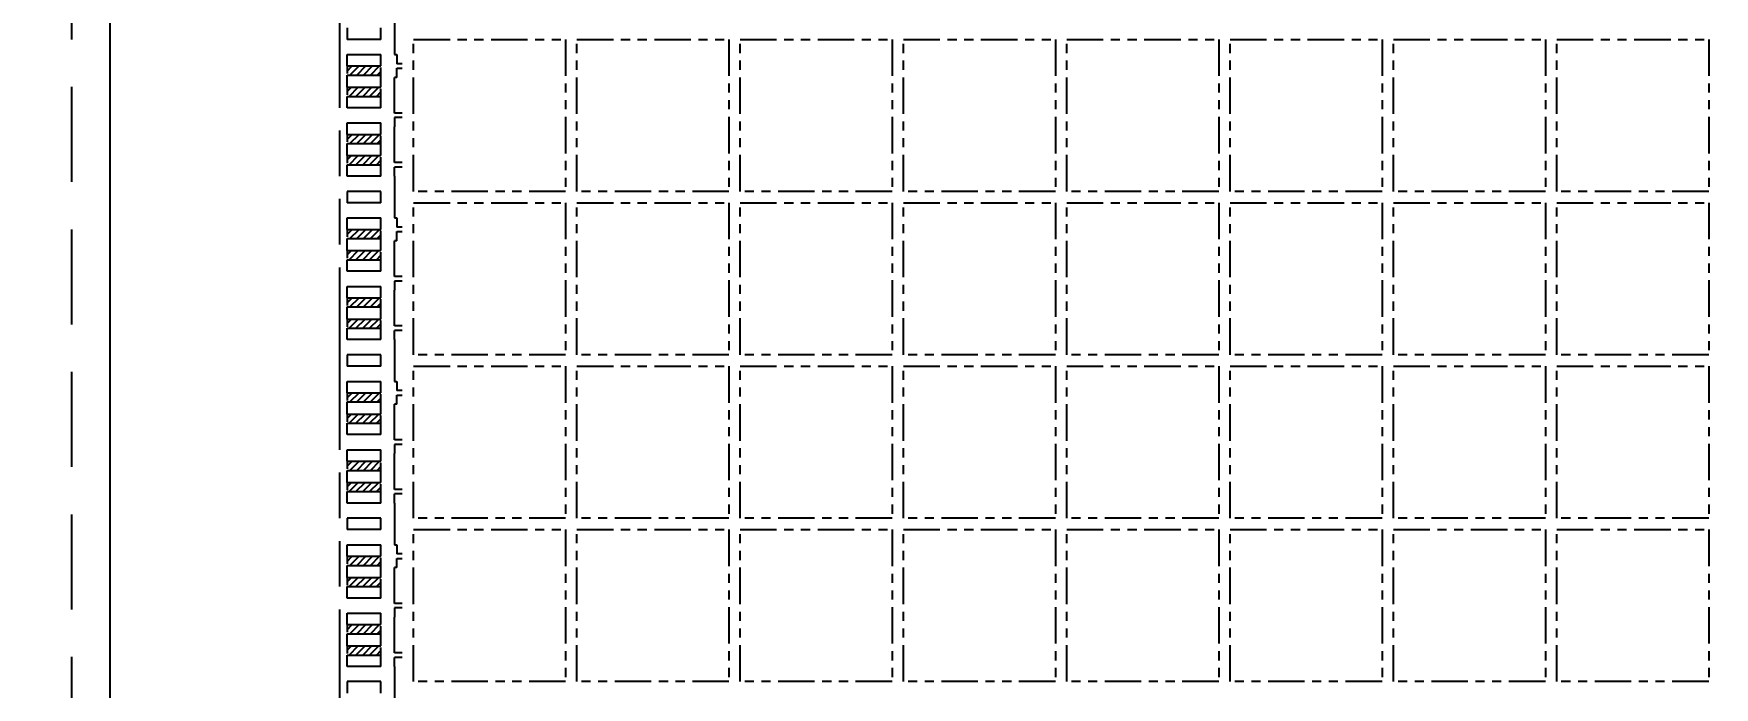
# Model space of a CAD drawing. Extents: x -338 to -53, y 67 to 196.
# Drawn here: x -326.37 to -304.24, y 124.4 to 133 of the extents above; entities that cross this region are included whole.
import ezdxf

# ---------------------------------------------------------------- set-up
doc = ezdxf.new("R2010")
doc.units = 0
doc.linetypes.add('ACAD_ISO09W100', pattern=[45, 24, -3, 6, -3, 6, -3])
doc.linetypes.add('HIDDEN', pattern=[0.375, 0.25, -0.125])
for name, color, linetype in [('dimension', 3, 'Continuous'), ('Etched Area', 4, 'Continuous'), ('Hidden', 4, 'HIDDEN'), ('Molding Line', 5, 'ACAD_ISO09W100'), ('PKG Line', 2, 'ACAD_ISO09W100'), ('Tape Line', 21, 'HIDDEN')]:
    doc.layers.add(name, color=color, linetype=linetype)
doc.styles.add('SIMPLEX', font='SIMPLEX')
doc.dimstyles.new('1', dxfattribs={"dimtxt": 1, "dimasz": 1, "dimexe": 0.3, "dimexo": 0.3, "dimgap": 0.3, "dimtad": 0, "dimdec": 3, "dimzin": 1, "dimdsep": 46, "dimtxsty": 'SIMPLEX', "dimcen": 0, "dimclrd": 256, "dimclre": 256, "dimclrt": 7, "dimadec": 0, "dimazin": 1, "dimtm": 1.25, "dimtfac": 1, "dimtdec": 3, "dimtmove": 0, "dimatfit": 0, "dimfxl": 1, "dimtolj": 1, "dimtzin": 0, "dimlwd": -1, "dimlwe": -1, "dimarcsym": 1})
pattern_1 = [(45, (-208.74118, 135.11751), (-0.04490128, 0.04490128), [])]
pattern_2 = [(45, (-208.74118, 136.01751), (-0.04490128, 0.04490128), [])]
pattern_3 = [(45, (-208.74118, 137.26751), (-0.04490128, 0.04490128), [])]
pattern_4 = [(45, (-208.74118, 138.16751), (-0.04490128, 0.04490128), [])]
pattern_5 = [(45, (-208.74118, 139.41751), (-0.04490128, 0.04490128), [])]
pattern_6 = [(45, (-208.74118, 140.31751), (-0.04490128, 0.04490128), [])]
pattern_7 = [(45, (-208.74118, 141.56751), (-0.04490128, 0.04490128), [])]
pattern_8 = [(45, (-208.74118, 142.46751), (-0.04490128, 0.04490128), [])]

# ---------------------------------------------------------------- blocks, each defined once
blk = doc.blocks.new('*D25')
at = {"layer": 'Defpoints', "color": 0, "transparency": 16777216}
for p in [(2540.353, 1935.274), (2409.903, 1907.274), (2416.287, 1907.274)]:
    blk.add_point(p, dxfattribs=at)
at = {"layer": 'dimension', "transparency": 16777216}
blk.add_line((2415.987, 1907.274), (2409.903, 1907.274), dxfattribs=at)
at = {"layer": 'dimension', "color": 7, "transparency": 16777216, "insert": (2407.127, 1907.274), "char_height": 1, "attachment_point": 5, "style": 'SIMPLEX'}
blk.add_mtext('\\A1;28.000', dxfattribs=at)
blk = doc.blocks.new('*D26')
at = {"layer": 'Defpoints', "color": 0, "transparency": 16777216}
for p in [(2540.353, 1935.274), (2409.903, 1904.449), (2420.822, 1904.449)]:
    blk.add_point(p, dxfattribs=at)
at = {"layer": 'dimension', "transparency": 16777216}
blk.add_line((2420.522, 1904.449), (2409.903, 1904.449), dxfattribs=at)
at = {"layer": 'dimension', "color": 7, "transparency": 16777216, "insert": (2407.127, 1904.449), "char_height": 1, "attachment_point": 5, "style": 'SIMPLEX'}
blk.add_mtext('\\A1;30.825', dxfattribs=at)
blk = doc.blocks.new('*D27')
at = {"layer": 'Defpoints', "color": 0, "transparency": 16777216}
for p in [(2540.353, 1935.274), (2409.903, 1903.274), (2416.904, 1903.274)]:
    blk.add_point(p, dxfattribs=at)
at = {"layer": 'dimension', "transparency": 16777216}
blk.add_line((2416.604, 1903.274), (2409.903, 1903.274), dxfattribs=at)
at = {"layer": 'dimension', "color": 7, "transparency": 16777216, "insert": (2407.127, 1903.274), "char_height": 1, "attachment_point": 5, "style": 'SIMPLEX'}
blk.add_mtext('\\A1;32.000', dxfattribs=at)
blk = doc.blocks.new('*D28')
at = {"layer": 'Defpoints', "color": 0, "transparency": 16777216}
for p in [(2540.353, 1935.274), (2409.903, 1901.774), (2425.655, 1901.774)]:
    blk.add_point(p, dxfattribs=at)
at = {"layer": 'dimension', "transparency": 16777216}
blk.add_line((2425.355, 1901.774), (2409.903, 1901.774), dxfattribs=at)
at = {"layer": 'dimension', "color": 7, "transparency": 16777216, "insert": (2407.127, 1901.774), "char_height": 1, "attachment_point": 5, "style": 'SIMPLEX'}
blk.add_mtext('\\A1;33.500', dxfattribs=at)
blk = doc.blocks.new('*D29')
at = {"layer": 'Defpoints', "color": 0, "transparency": 16777216}
for p in [(2540.353, 1935.274), (2416.167, 1901.429), (2409.903, 1900.552)]:
    blk.add_point(p, dxfattribs=at)
at = {"layer": 'dimension', "transparency": 16777216}
for p, q in [((2413.903, 1901.429), (2411.903, 1900.552)), ((2415.867, 1901.429), (2413.903, 1901.429)), ((2411.903, 1900.552), (2409.903, 1900.552))]:
    blk.add_line(p, q, dxfattribs=at)
at = {"layer": 'dimension', "color": 7, "transparency": 16777216, "insert": (2407.127, 1900.552), "char_height": 1, "attachment_point": 5, "style": 'SIMPLEX'}
blk.add_mtext('\\A1;33.845', dxfattribs=at)
blk = doc.blocks.new('*D30')
at = {"layer": 'Defpoints', "color": 0, "transparency": 16777216}
for p in [(2540.353, 1935.274), (2418.331, 1900.274), (2409.903, 1899.357)]:
    blk.add_point(p, dxfattribs=at)
at = {"layer": 'dimension', "transparency": 16777216}
for p, q in [((2413.903, 1900.274), (2411.903, 1899.357)), ((2418.031, 1900.274), (2413.903, 1900.274)), ((2411.903, 1899.357), (2409.903, 1899.357))]:
    blk.add_line(p, q, dxfattribs=at)
at = {"layer": 'dimension', "color": 7, "transparency": 16777216, "insert": (2407.127, 1899.357), "char_height": 1, "attachment_point": 5, "style": 'SIMPLEX'}
blk.add_mtext('\\A1;35.000', dxfattribs=at)
blk = doc.blocks.new('*D55')
at = {"layer": 'Defpoints', "color": 0, "transparency": 16777216}
for p in [(2540.353, 1935.274), (2426.853, 1900.939), (2426.853, 1893.012)]:
    blk.add_point(p, dxfattribs=at)
at = {"layer": 'dimension', "transparency": 16777216}
blk.add_line((2426.853, 1900.639), (2426.853, 1893.012), dxfattribs=at)
at = {"layer": 'dimension', "color": 7, "transparency": 16777216, "insert": (2426.853, 1889.95), "char_height": 1, "attachment_point": 5, "rotation": 90, "style": 'SIMPLEX'}
blk.add_mtext('\\A1;113.500', dxfattribs=at)
blk = doc.blocks.new('*D56')
at = {"layer": 'Defpoints', "color": 0, "transparency": 16777216}
for p in [(2540.353, 1935.274), (2426.353, 1900.936), (2425.178, 1893.012)]:
    blk.add_point(p, dxfattribs=at)
at = {"layer": 'dimension', "transparency": 16777216}
for p, q in [((2426.353, 1900.636), (2426.353, 1897.012)), ((2426.353, 1897.012), (2425.178, 1895.012)), ((2425.178, 1895.012), (2425.178, 1893.012))]:
    blk.add_line(p, q, dxfattribs=at)
at = {"layer": 'dimension', "color": 7, "transparency": 16777216, "insert": (2425.178, 1889.95), "char_height": 1, "attachment_point": 5, "rotation": 90, "style": 'SIMPLEX'}
blk.add_mtext('\\A1;114.000', dxfattribs=at)
blk = doc.blocks.new('*D57')
at = {"layer": 'Defpoints', "color": 0, "transparency": 16777216}
for p in [(2540.353, 1935.274), (2421.028, 1904.343), (2421.04, 1893.012)]:
    blk.add_point(p, dxfattribs=at)
at = {"layer": 'dimension', "transparency": 16777216}
for p, q in [((2421.028, 1904.043), (2421.028, 1897.012)), ((2421.028, 1897.012), (2421.04, 1895.012)), ((2421.04, 1895.012), (2421.04, 1893.012))]:
    blk.add_line(p, q, dxfattribs=at)
at = {"layer": 'dimension', "color": 7, "transparency": 16777216, "insert": (2421.04, 1889.95), "char_height": 1, "attachment_point": 5, "rotation": 90, "style": 'SIMPLEX'}
blk.add_mtext('\\A1;119.325', dxfattribs=at)

msp = doc.modelspace()

# ---------------------------------------------------------------- hatches: boundary and pattern name
at = {"layer": 'Etched Area'}
h = msp.add_hatch(dxfattribs=at)
h.set_pattern_fill('ANSI31', color=256, scale=0.02)
h.set_pattern_definition(pattern_8)
h.paths.add_polyline_path([(-321.7955, 132.5777), (-322.2405, 132.5777), (-322.2405, 132.4577), (-321.7955, 132.4577)])
h = msp.add_hatch(dxfattribs=at)
h.set_pattern_fill('ANSI31', color=256, scale=0.02)
h.set_pattern_definition(pattern_8)
h.paths.add_polyline_path([(-321.7955, 132.2977), (-322.2405, 132.2977), (-322.2405, 132.1777), (-321.7955, 132.1777)])
h = msp.add_hatch(dxfattribs=at)
h.set_pattern_fill('ANSI31', color=256, scale=0.02)
h.set_pattern_definition(pattern_7)
h.paths.add_polyline_path([(-321.7955, 131.6777), (-322.2405, 131.6777), (-322.2405, 131.5577), (-321.7955, 131.5577)])
h = msp.add_hatch(dxfattribs=at)
h.set_pattern_fill('ANSI31', color=256, scale=0.02)
h.set_pattern_definition(pattern_7)
h.paths.add_polyline_path([(-321.7955, 131.3977), (-322.2405, 131.3977), (-322.2405, 131.2777), (-321.7955, 131.2777)])
h = msp.add_hatch(dxfattribs=at)
h.set_pattern_fill('ANSI31', color=256, scale=0.02)
h.set_pattern_definition(pattern_6)
h.paths.add_polyline_path([(-321.7955, 130.4277), (-322.2405, 130.4277), (-322.2405, 130.3077), (-321.7955, 130.3077)])
h = msp.add_hatch(dxfattribs=at)
h.set_pattern_fill('ANSI31', color=256, scale=0.02)
h.set_pattern_definition(pattern_6)
h.paths.add_polyline_path([(-321.7955, 130.1477), (-322.2405, 130.1477), (-322.2405, 130.0277), (-321.7955, 130.0277)])
h = msp.add_hatch(dxfattribs=at)
h.set_pattern_fill('ANSI31', color=256, scale=0.02)
h.set_pattern_definition(pattern_5)
h.paths.add_polyline_path([(-321.7955, 129.5277), (-322.2405, 129.5277), (-322.2405, 129.4077), (-321.7955, 129.4077)])
h = msp.add_hatch(dxfattribs=at)
h.set_pattern_fill('ANSI31', color=256, scale=0.02)
h.set_pattern_definition(pattern_5)
h.paths.add_polyline_path([(-321.7955, 129.2477), (-322.2405, 129.2477), (-322.2405, 129.1277), (-321.7955, 129.1277)])
h = msp.add_hatch(dxfattribs=at)
h.set_pattern_fill('ANSI31', color=256, scale=0.02)
h.set_pattern_definition(pattern_4)
h.paths.add_polyline_path([(-321.7955, 128.2777), (-322.2405, 128.2777), (-322.2405, 128.1577), (-321.7955, 128.1577)])
h = msp.add_hatch(dxfattribs=at)
h.set_pattern_fill('ANSI31', color=256, scale=0.02)
h.set_pattern_definition(pattern_4)
h.paths.add_polyline_path([(-321.7955, 127.9977), (-322.2405, 127.9977), (-322.2405, 127.8777), (-321.7955, 127.8777)])
h = msp.add_hatch(dxfattribs=at)
h.set_pattern_fill('ANSI31', color=256, scale=0.02)
h.set_pattern_definition(pattern_3)
h.paths.add_polyline_path([(-321.7955, 127.3777), (-322.2405, 127.3777), (-322.2405, 127.2577), (-321.7955, 127.2577)])
h = msp.add_hatch(dxfattribs=at)
h.set_pattern_fill('ANSI31', color=256, scale=0.02)
h.set_pattern_definition(pattern_3)
h.paths.add_polyline_path([(-321.7955, 127.0977), (-322.2405, 127.0977), (-322.2405, 126.9777), (-321.7955, 126.9777)])
h = msp.add_hatch(dxfattribs=at)
h.set_pattern_fill('ANSI31', color=256, scale=0.02)
h.set_pattern_definition(pattern_2)
h.paths.add_polyline_path([(-321.7955, 126.1277), (-322.2405, 126.1277), (-322.2405, 126.0077), (-321.7955, 126.0077)])
h = msp.add_hatch(dxfattribs=at)
h.set_pattern_fill('ANSI31', color=256, scale=0.02)
h.set_pattern_definition(pattern_2)
h.paths.add_polyline_path([(-321.7955, 125.8477), (-322.2405, 125.8477), (-322.2405, 125.7277), (-321.7955, 125.7277)])
h = msp.add_hatch(dxfattribs=at)
h.set_pattern_fill('ANSI31', color=256, scale=0.02)
h.set_pattern_definition(pattern_1)
h.paths.add_polyline_path([(-321.7955, 125.2277), (-322.2405, 125.2277), (-322.2405, 125.1077), (-321.7955, 125.1077)])
h = msp.add_hatch(dxfattribs=at)
h.set_pattern_fill('ANSI31', color=256, scale=0.02)
h.set_pattern_definition(pattern_1)
h.paths.add_polyline_path([(-321.7955, 124.9477), (-322.2405, 124.9477), (-322.2405, 124.8277), (-321.7955, 124.8277)])

# ---------------------------------------------------------------- linework, layer by layer
for p, q in [((-325.3655, 134.0527), (-325.3655, 120.0527)), ((-321.6155, 133.2777), (-321.6155, 132.7277)), ((-322.2405, 133.0777), (-322.2405, 132.9277)), ((-321.7955, 132.9277), (-321.7955, 133.0777)), ((-321.7955, 132.9277), (-322.2405, 132.9277)), ((-322.2405, 132.5777), (-322.2405, 132.7277)), ((-322.2405, 132.7277), (-321.7955, 132.7277)), ((-322.2405, 132.5777), (-321.7955, 132.5777)), ((-321.7955, 132.5777), (-321.7955, 132.7277)), ((-321.6155, 132.7277), (-321.5855, 132.7277)), ((-321.5855, 132.7277), (-321.5855, 132.6077)), ((-321.5155, 132.6077), (-321.5855, 132.6077)), ((-321.5855, 132.5477), (-321.5155, 132.5477)), ((-321.5855, 132.4277), (-321.5855, 132.5477)), ((-322.2405, 132.2977), (-322.2405, 132.4577)), ((-322.2405, 132.4577), (-321.7955, 132.4577)), ((-321.7955, 132.2977), (-321.7955, 132.4577)), ((-321.6155, 132.0777), (-321.6155, 132.4277)), ((-321.5855, 132.4277), (-321.6155, 132.4277)), ((-322.2405, 132.2977), (-321.7955, 132.2977)), ((-322.2405, 132.0277), (-322.2405, 132.1777)), ((-322.2405, 132.1777), (-321.7955, 132.1777)), ((-321.7955, 132.0277), (-321.7955, 132.1777)), ((-321.7955, 132.0277), (-322.2405, 132.0277)), ((-321.6155, 131.9577), (-321.6155, 132.0777)), ((-321.5155, 131.9577), (-321.6155, 131.9577)), ((-321.5155, 131.8977), (-321.6155, 131.8977)), ((-321.6155, 131.8977), (-321.6155, 131.7777)), ((-322.2405, 131.6777), (-322.2405, 131.8277)), ((-322.2405, 131.8277), (-321.7955, 131.8277)), ((-322.2405, 131.6777), (-321.7955, 131.6777)), ((-321.7955, 131.6777), (-321.7955, 131.8277)), ((-321.6155, 131.4277), (-321.6155, 131.7777)), ((-322.2405, 131.3977), (-322.2405, 131.5577)), ((-322.2405, 131.5577), (-321.7955, 131.5577)), ((-321.7955, 131.3977), (-321.7955, 131.5577)), ((-322.2405, 131.3977), (-321.7955, 131.3977)), ((-322.2405, 131.1277), (-322.2405, 131.2777)), ((-322.2405, 131.2777), (-321.7955, 131.2777)), ((-321.7955, 131.1277), (-321.7955, 131.2777)), ((-321.6155, 131.3077), (-321.6155, 131.4277)), ((-321.5155, 131.3077), (-321.6155, 131.3077)), ((-321.6155, 131.1277), (-321.6155, 131.2477)), ((-321.5155, 131.2477), (-321.6155, 131.2477)), ((-321.7955, 131.1277), (-322.2405, 131.1277)), ((-321.6155, 131.1277), (-321.6155, 130.5777)), ((-321.7955, 130.9277), (-322.2405, 130.9277)), ((-322.2405, 130.9277), (-322.2405, 130.7777)), ((-321.7955, 130.7777), (-322.2405, 130.7777)), ((-321.7955, 130.7777), (-321.7955, 130.9277)), ((-322.2405, 130.4277), (-322.2405, 130.5777)), ((-322.2405, 130.5777), (-321.7955, 130.5777)), ((-321.7955, 130.4277), (-321.7955, 130.5777)), ((-321.6155, 130.5777), (-321.5855, 130.5777)), ((-321.5855, 130.5777), (-321.5855, 130.4577)), ((-322.2405, 130.4277), (-321.7955, 130.4277)), ((-321.5155, 130.4577), (-321.5855, 130.4577)), ((-321.5855, 130.3977), (-321.5155, 130.3977)), ((-321.5855, 130.2777), (-321.5855, 130.3977)), ((-322.2405, 130.1477), (-322.2405, 130.3077)), ((-322.2405, 130.3077), (-321.7955, 130.3077)), ((-322.2405, 130.1477), (-321.7955, 130.1477)), ((-321.7955, 130.1477), (-321.7955, 130.3077)), ((-321.6155, 129.9277), (-321.6155, 130.2777)), ((-321.5855, 130.2777), (-321.6155, 130.2777)), ((-322.2405, 129.8777), (-322.2405, 130.0277)), ((-322.2405, 130.0277), (-321.7955, 130.0277)), ((-321.7955, 129.8777), (-321.7955, 130.0277)), ((-321.6155, 129.8077), (-321.6155, 129.9277)), ((-321.7955, 129.8777), (-322.2405, 129.8777)), ((-322.2405, 129.5277), (-322.2405, 129.6777)), ((-322.2405, 129.6777), (-321.7955, 129.6777)), ((-321.7955, 129.5277), (-321.7955, 129.6777)), ((-321.5155, 129.8077), (-321.6155, 129.8077)), ((-321.5155, 129.7477), (-321.6155, 129.7477)), ((-321.6155, 129.7477), (-321.6155, 129.6277)), ((-322.2405, 129.5277), (-321.7955, 129.5277)), ((-321.6155, 129.2777), (-321.6155, 129.6277)), ((-322.2405, 129.2477), (-322.2405, 129.4077)), ((-322.2405, 129.4077), (-321.7955, 129.4077)), ((-322.2405, 129.2477), (-321.7955, 129.2477)), ((-321.7955, 129.2477), (-321.7955, 129.4077)), ((-321.6155, 129.1577), (-321.6155, 129.2777)), ((-322.2405, 128.9777), (-322.2405, 129.1277)), ((-322.2405, 129.1277), (-321.7955, 129.1277)), ((-321.7955, 128.9777), (-321.7955, 129.1277)), ((-321.5155, 129.1577), (-321.6155, 129.1577)), ((-321.6155, 128.9777), (-321.6155, 129.0977)), ((-321.5155, 129.0977), (-321.6155, 129.0977)), ((-321.7955, 128.9777), (-322.2405, 128.9777)), ((-321.6155, 128.9777), (-321.6155, 128.4277)), ((-321.7955, 128.7777), (-322.2405, 128.7777)), ((-322.2405, 128.7777), (-322.2405, 128.6277)), ((-321.7955, 128.6277), (-322.2405, 128.6277)), ((-321.7955, 128.6277), (-321.7955, 128.7777)), ((-322.2405, 128.2777), (-322.2405, 128.4277)), ((-322.2405, 128.4277), (-321.7955, 128.4277)), ((-321.7955, 128.2777), (-321.7955, 128.4277)), ((-321.6155, 128.4277), (-321.5855, 128.4277)), ((-321.5855, 128.4277), (-321.5855, 128.3077)), ((-322.2405, 128.2777), (-321.7955, 128.2777)), ((-322.2405, 127.9977), (-322.2405, 128.1577)), ((-322.2405, 128.1577), (-321.7955, 128.1577)), ((-321.7955, 127.9977), (-321.7955, 128.1577)), ((-321.6155, 127.7777), (-321.6155, 128.1277)), ((-321.5855, 128.1277), (-321.6155, 128.1277)), ((-321.5155, 128.3077), (-321.5855, 128.3077)), ((-321.5855, 128.2477), (-321.5155, 128.2477)), ((-321.5855, 128.1277), (-321.5855, 128.2477)), ((-322.2405, 127.9977), (-321.7955, 127.9977)), ((-322.2405, 127.7277), (-322.2405, 127.8777)), ((-322.2405, 127.8777), (-321.7955, 127.8777)), ((-321.7955, 127.7277), (-322.2405, 127.7277)), ((-321.7955, 127.7277), (-321.7955, 127.8777)), ((-321.6155, 127.6577), (-321.6155, 127.7777)), ((-322.2405, 127.3777), (-322.2405, 127.5277)), ((-322.2405, 127.5277), (-321.7955, 127.5277)), ((-321.7955, 127.3777), (-321.7955, 127.5277)), ((-321.5155, 127.6577), (-321.6155, 127.6577)), ((-321.5155, 127.5977), (-321.6155, 127.5977)), ((-321.6155, 127.5977), (-321.6155, 127.4777)), ((-321.6155, 127.1277), (-321.6155, 127.4777)), ((-322.2405, 127.3777), (-321.7955, 127.3777)), ((-322.2405, 127.0977), (-322.2405, 127.2577)), ((-322.2405, 127.2577), (-321.7955, 127.2577)), ((-321.7955, 127.0977), (-321.7955, 127.2577)), ((-322.2405, 127.0977), (-321.7955, 127.0977)), ((-321.6155, 127.0077), (-321.6155, 127.1277)), ((-322.2405, 126.8277), (-322.2405, 126.9777)), ((-322.2405, 126.9777), (-321.7955, 126.9777)), ((-321.7955, 126.8277), (-322.2405, 126.8277)), ((-321.7955, 126.8277), (-321.7955, 126.9777)), ((-321.5155, 127.0077), (-321.6155, 127.0077)), ((-321.6155, 126.8277), (-321.6155, 126.9477)), ((-321.5155, 126.9477), (-321.6155, 126.9477)), ((-321.6155, 126.8277), (-321.6155, 126.2777)), ((-321.7955, 126.6277), (-322.2405, 126.6277)), ((-322.2405, 126.6277), (-322.2405, 126.4777)), ((-321.7955, 126.4777), (-321.7955, 126.6277)), ((-321.7955, 126.4777), (-322.2405, 126.4777)), ((-322.2405, 126.1277), (-322.2405, 126.2777)), ((-322.2405, 126.2777), (-321.7955, 126.2777)), ((-322.2405, 126.1277), (-321.7955, 126.1277)), ((-321.7955, 126.1277), (-321.7955, 126.2777)), ((-321.6155, 126.2777), (-321.5855, 126.2777)), ((-321.5855, 126.2777), (-321.5855, 126.1577)), ((-321.5155, 126.1577), (-321.5855, 126.1577)), ((-322.2405, 125.8477), (-322.2405, 126.0077)), ((-322.2405, 126.0077), (-321.7955, 126.0077)), ((-321.7955, 125.8477), (-321.7955, 126.0077)), ((-321.6155, 125.6277), (-321.6155, 125.9777)), ((-321.5855, 125.9777), (-321.6155, 125.9777)), ((-321.5855, 126.0977), (-321.5155, 126.0977)), ((-321.5855, 125.9777), (-321.5855, 126.0977)), ((-322.2405, 125.8477), (-321.7955, 125.8477)), ((-322.2405, 125.5777), (-322.2405, 125.7277)), ((-322.2405, 125.7277), (-321.7955, 125.7277)), ((-321.7955, 125.5777), (-321.7955, 125.7277)), ((-321.7955, 125.5777), (-322.2405, 125.5777)), ((-321.6155, 125.5077), (-321.6155, 125.6277)), ((-321.5155, 125.5077), (-321.6155, 125.5077)), ((-322.2405, 125.2277), (-322.2405, 125.3777)), ((-322.2405, 125.3777), (-321.7955, 125.3777)), ((-321.7955, 125.2277), (-321.7955, 125.3777)), ((-321.5155, 125.4477), (-321.6155, 125.4477)), ((-321.6155, 125.4477), (-321.6155, 125.3277)), ((-321.6155, 124.9777), (-321.6155, 125.3277)), ((-322.2405, 125.2277), (-321.7955, 125.2277)), ((-322.2405, 124.9477), (-322.2405, 125.1077)), ((-322.2405, 125.1077), (-321.7955, 125.1077)), ((-321.7955, 124.9477), (-321.7955, 125.1077)), ((-322.2405, 124.9477), (-321.7955, 124.9477)), ((-322.2405, 124.6777), (-322.2405, 124.8277)), ((-322.2405, 124.8277), (-321.7955, 124.8277)), ((-321.7955, 124.6777), (-321.7955, 124.8277)), ((-321.6155, 124.8577), (-321.6155, 124.9777)), ((-321.5155, 124.8577), (-321.6155, 124.8577)), ((-321.6155, 124.6777), (-321.6155, 124.7977)), ((-321.5155, 124.7977), (-321.6155, 124.7977)), ((-321.7955, 124.6777), (-322.2405, 124.6777)), ((-321.6155, 124.6777), (-321.6155, 124.1277)), ((-321.7955, 124.4777), (-322.2405, 124.4777)), ((-322.2405, 124.4777), (-322.2405, 124.3277)), ((-321.7955, 124.3277), (-321.7955, 124.4777))]:
    msp.add_line(p, q)
at = {"layer": 'Hidden', "ltscale": 0.3}
for p, q in [((-322.2405, 132.5777), (-322.2405, 132.4577)), ((-321.7955, 132.4577), (-321.7955, 132.5777)), ((-322.2405, 132.2977), (-322.2405, 132.1777)), ((-321.7955, 132.1777), (-321.7955, 132.2977)), ((-322.2405, 131.6777), (-322.2405, 131.5577)), ((-321.7955, 131.5577), (-321.7955, 131.6777)), ((-322.2405, 131.3977), (-322.2405, 131.2777)), ((-321.7955, 131.2777), (-321.7955, 131.3977)), ((-322.2405, 130.4277), (-322.2405, 130.3077)), ((-321.7955, 130.3077), (-321.7955, 130.4277)), ((-322.2405, 130.1477), (-322.2405, 130.0277)), ((-321.7955, 130.0277), (-321.7955, 130.1477)), ((-322.2405, 129.5277), (-322.2405, 129.4077)), ((-321.7955, 129.4077), (-321.7955, 129.5277)), ((-322.2405, 129.2477), (-322.2405, 129.1277)), ((-321.7955, 129.1277), (-321.7955, 129.2477)), ((-322.2405, 128.2777), (-322.2405, 128.1577)), ((-321.7955, 128.1577), (-321.7955, 128.2777)), ((-322.2405, 127.9977), (-322.2405, 127.8777)), ((-321.7955, 127.8777), (-321.7955, 127.9977)), ((-322.2405, 127.3777), (-322.2405, 127.2577)), ((-321.7955, 127.2577), (-321.7955, 127.3777)), ((-322.2405, 127.0977), (-322.2405, 126.9777)), ((-321.7955, 126.9777), (-321.7955, 127.0977)), ((-322.2405, 126.1277), (-322.2405, 126.0077)), ((-321.7955, 126.0077), (-321.7955, 126.1277)), ((-322.2405, 125.8477), (-322.2405, 125.7277)), ((-321.7955, 125.7277), (-321.7955, 125.8477)), ((-322.2405, 125.2277), (-322.2405, 125.1077)), ((-321.7955, 125.1077), (-321.7955, 125.2277)), ((-322.2405, 124.9477), (-322.2405, 124.8277)), ((-321.7955, 124.8277), (-321.7955, 124.9477))]:
    msp.add_line(p, q, dxfattribs=at)
at = {"layer": 'Molding Line', "ltscale": 0.1}
msp.add_line((-322.3405, 179.4277), (-322.3405, 116.6777), dxfattribs=at)
at = {"layer": 'PKG Line', "ltscale": 0.02}
for points in [[(-321.3655, 132.9277), (-319.3655, 132.9277), (-319.3655, 130.9277), (-321.3655, 130.9277)], [(-319.2155, 132.9277), (-317.2155, 132.9277), (-317.2155, 130.9277), (-319.2155, 130.9277)], [(-317.0655, 132.9277), (-315.0655, 132.9277), (-315.0655, 130.9277), (-317.0655, 130.9277)], [(-314.9155, 132.9277), (-312.9155, 132.9277), (-312.9155, 130.9277), (-314.9155, 130.9277)], [(-312.7655, 132.9277), (-310.7655, 132.9277), (-310.7655, 130.9277), (-312.7655, 130.9277)], [(-310.6155, 132.9277), (-308.6155, 132.9277), (-308.6155, 130.9277), (-310.6155, 130.9277)], [(-308.4655, 132.9277), (-306.4655, 132.9277), (-306.4655, 130.9277), (-308.4655, 130.9277)], [(-306.3155, 132.9277), (-304.3155, 132.9277), (-304.3155, 130.9277), (-306.3155, 130.9277)], [(-321.3655, 130.7777), (-319.3655, 130.7777), (-319.3655, 128.7777), (-321.3655, 128.7777)], [(-319.2155, 130.7777), (-317.2155, 130.7777), (-317.2155, 128.7777), (-319.2155, 128.7777)], [(-317.0655, 130.7777), (-315.0655, 130.7777), (-315.0655, 128.7777), (-317.0655, 128.7777)], [(-314.9155, 130.7777), (-312.9155, 130.7777), (-312.9155, 128.7777), (-314.9155, 128.7777)], [(-312.7655, 130.7777), (-310.7655, 130.7777), (-310.7655, 128.7777), (-312.7655, 128.7777)], [(-310.6155, 130.7777), (-308.6155, 130.7777), (-308.6155, 128.7777), (-310.6155, 128.7777)], [(-308.4655, 130.7777), (-306.4655, 130.7777), (-306.4655, 128.7777), (-308.4655, 128.7777)], [(-306.3155, 130.7777), (-304.3155, 130.7777), (-304.3155, 128.7777), (-306.3155, 128.7777)], [(-321.3655, 128.6277), (-319.3655, 128.6277), (-319.3655, 126.6277), (-321.3655, 126.6277)], [(-319.2155, 128.6277), (-317.2155, 128.6277), (-317.2155, 126.6277), (-319.2155, 126.6277)], [(-317.0655, 128.6277), (-315.0655, 128.6277), (-315.0655, 126.6277), (-317.0655, 126.6277)], [(-314.9155, 128.6277), (-312.9155, 128.6277), (-312.9155, 126.6277), (-314.9155, 126.6277)], [(-312.7655, 128.6277), (-310.7655, 128.6277), (-310.7655, 126.6277), (-312.7655, 126.6277)], [(-310.6155, 128.6277), (-308.6155, 128.6277), (-308.6155, 126.6277), (-310.6155, 126.6277)], [(-308.4655, 128.6277), (-306.4655, 128.6277), (-306.4655, 126.6277), (-308.4655, 126.6277)], [(-306.3155, 128.6277), (-304.3155, 128.6277), (-304.3155, 126.6277), (-306.3155, 126.6277)], [(-321.3655, 126.4777), (-319.3655, 126.4777), (-319.3655, 124.4777), (-321.3655, 124.4777)], [(-319.2155, 126.4777), (-317.2155, 126.4777), (-317.2155, 124.4777), (-319.2155, 124.4777)], [(-317.0655, 126.4777), (-315.0655, 126.4777), (-315.0655, 124.4777), (-317.0655, 124.4777)], [(-314.9155, 126.4777), (-312.9155, 126.4777), (-312.9155, 124.4777), (-314.9155, 124.4777)], [(-312.7655, 126.4777), (-310.7655, 126.4777), (-310.7655, 124.4777), (-312.7655, 124.4777)], [(-310.6155, 126.4777), (-308.6155, 126.4777), (-308.6155, 124.4777), (-310.6155, 124.4777)], [(-308.4655, 126.4777), (-306.4655, 126.4777), (-306.4655, 124.4777), (-308.4655, 124.4777)], [(-306.3155, 126.4777), (-304.3155, 126.4777), (-304.3155, 124.4777), (-306.3155, 124.4777)]]:
    msp.add_lwpolyline(points, close=True, dxfattribs=at)
at = {"layer": 'Tape Line', "color": 21, "ltscale": 5}
msp.add_line((-325.8655, 116.0527), (-325.8655, 180.0527), dxfattribs=at)

# ---------------------------------------------------------------- dimensions: what is measured, and where the dimension line sits
at = {"layer": 'dimension'}
for feature_location, offset, dtype, picture, middle in [((-326.182, 120.0527), (-6.3842, 0), 0, '*D25', (-335.3424, 120.0527)), ((-321.6466, 117.2277), (-10.9196, 0), 0, '*D26', (-335.3424, 117.2277)), ((-325.5648, 116.0527), (-7.0014, 0), 0, '*D27', (-335.3424, 116.0527)), ((-316.8141, 114.5527), (-15.7521, 0), 0, '*D28', (-335.3424, 114.5527)), ((-326.3015, 114.2074), (-6.2647, -0.8765), 0, '*D29', (-335.3424, 113.3309)), ((-324.1384, 113.0527), (-8.4278, -0.9166), 0, '*D30', (-335.3424, 112.1361)), ((-321.4405, 117.122), (0.0115, -11.3308), 1, '*D57', (-321.429, 102.7293)), ((-316.1155, 113.715), (-1.1756, -7.9238), 1, '*D56', (-317.2911, 102.7293)), ((-315.6155, 113.7176), (0, -7.9265), 1, '*D55', (-315.6155, 102.7293))]:
    dim = msp.add_ordinate_dim(feature_location=feature_location, offset=offset, dtype=dtype, origin=(-202.1155, 148.0527), dimstyle='1', dxfattribs=at)
    dim.commit()
    dim.dimension.update_dxf_attribs({"geometry": picture, "text_midpoint": middle, "insert": (-2742.4689, -1787.2212)})

doc.saveas('drawing.dxf')
